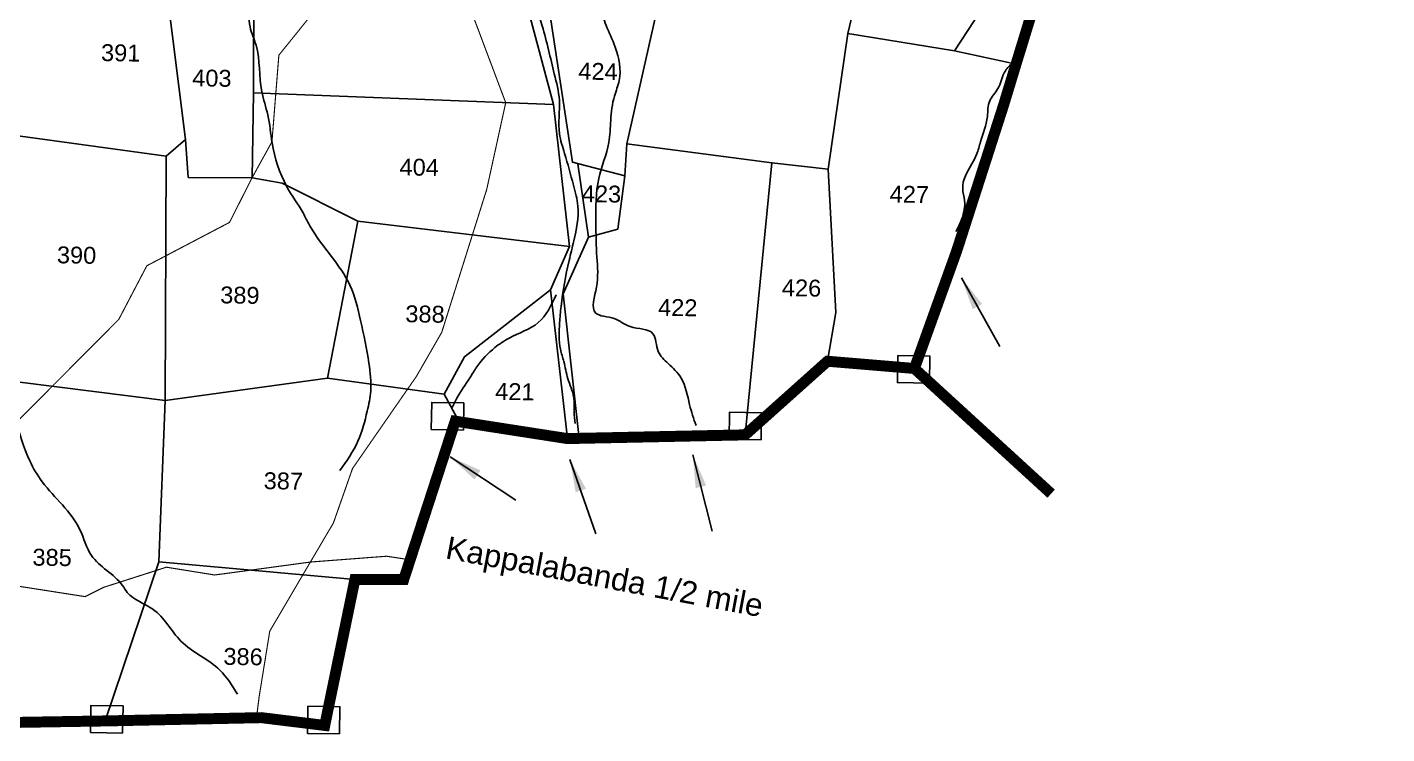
# Model space of a CAD drawing. Header units: feet. Extents: x 793020 to 798207, y 1563925 to 1571484.
# Drawn here: x 795564 to 796803, y 1565218 to 1565862 of the extents above; entities that cross this region are included whole.
import ezdxf
from ezdxf.enums import TextEntityAlignment as Align

# ---------------------------------------------------------------- set-up
doc = ezdxf.new("R2010")
doc.units = ezdxf.units.FT
doc.header["$LTSCALE"] = 15
doc.header["$MEASUREMENT"] = 0
doc.linetypes.add('HIDDEN2', pattern=[0.1875, 0.125, -0.0625])
for name, color, linetype in [('PLOT', 7, 'Continuous'), ('PLOT NO', 7, 'Continuous'), ('ROADS', 6, 'Continuous'), ('TANKS-STREAM', 4, 'Continuous'), ('VILLAGE STONES', 240, 'Continuous')]:
    doc.layers.add(name, color=color, linetype=linetype)
doc.layers.add('VILLAGE BOUNDRY', color=5, linetype='HIDDEN2', lineweight=100)
doc.styles.get("Standard").update_dxf_attribs({"font": 'arial.ttf'})
doc.linetypes.add('DOTS', pattern='A,1e-06,-3,["●",Standard,S=3,R=0,X=-1.25,Y=-1.25],-3', length=6.000001)
doc.dimstyles.get("Standard").update_dxf_attribs({"dimtxt": 0.18, "dimasz": 30, "dimexe": 0.18, "dimexo": 0.0625, "dimgap": 0.09, "dimtad": 0, "dimtih": 1, "dimtoh": 1, "dimdec": 4, "dimzin": 0, "dimdsep": 46, "dimtxsty": 'Standard', "dimcen": 0.09, "dimadec": 0, "dimazin": 0, "dimtfac": 1, "dimtdec": 4, "dimtofl": 0, "dimtmove": 0, "dimatfit": 3, "dimfxl": 1, "dimtolj": 1, "dimtzin": 0, "dimarcsym": 0})

msp = doc.modelspace()

# ---------------------------------------------------------------- linework, layer by layer
at = {"layer": 'PLOT', "lineweight": -2}
for points in [[(796485.6, 1566246.4), (796459.5, 1566177.1), (796396.7, 1566074.7), (796380.2, 1565996.7), (796436.7, 1565951.3), (796445.3, 1565895.6), (796409.4, 1565840.6), (796465.4, 1565828.4)], [(796409.4, 1565840.6), (796312, 1565856.6), (796334.5, 1565951.4), (796300.4, 1565956.2), (796296.4, 1566040), (796296.7, 1566083.8), (796396.7, 1566074.7)], [(795944.4, 1565527.8), (795838.1, 1565542.4), (795865.7, 1565685.5), (795796.6, 1565720.1), (795769.3, 1565725), (795770.6, 1565802.3), (795770.9, 1565902.2), (795753.3, 1565959)], [(795699.5, 1565948.6), (795696.4, 1565928.6), (795690.3, 1565905.1), (795708.6, 1565759.8), (795691.1, 1565744.7), (795524.9, 1565767.6)], [(796005, 1565937.6), (796043.8, 1565791.7), (796058.5, 1565662.3), (796041.3, 1565623), (795962.9, 1565561.9), (795944.4, 1565527.8), (795958.1, 1565502.6)], [(796036.7, 1565901.2), (796061.2, 1565739.1), (796109, 1565726.7), (796110.9, 1565755.8), (796137.8, 1565875.8)], [(796312, 1565856.6), (796294.3, 1565732.8)], [(795770.6, 1565802.3), (796043.8, 1565791.7)], [(795708.6, 1565759.8), (795711.1, 1565725.3), (795769.3, 1565725)], [(795691.1, 1565744.7), (795690.1, 1565521.9), (795838.1, 1565542.4)], [(796110.9, 1565755.8), (796243, 1565738.7), (796218.6, 1565490.7)], [(796066.1, 1565737.8), (796075.7, 1565671), (796102.5, 1565678.3), (796109, 1565726.7)], [(796243, 1565738.7), (796294.3, 1565732.8), (796301.3, 1565602.2), (796293.6, 1565557.8)], [(795865.7, 1565685.5), (796058.5, 1565662.3)], [(796075.7, 1565671), (796052.9, 1565619.1), (796067.3, 1565487.5)], [(796056.7, 1565487.3), (796041.3, 1565623)], [(795690.1, 1565521.9), (795458.7, 1565551.1)], [(795690.1, 1565521.9), (795684.3, 1565375.1), (795635.5, 1565230)], [(795684.3, 1565375.1), (795863, 1565359)]]:
    msp.add_lwpolyline(points, dxfattribs=at)
at = {"layer": 'ROADS', "linetype": 'DOTS', "lineweight": -2, "ltscale": 0.15, "const_width": 1, "elevation": -2.1}
for points in [[(795334.1, 1565299.6), (795398, 1565332), (795426.5, 1565346.4), (795442.9, 1565379.7), (795540.7, 1565488.2), (795647.8, 1565595.9), (795673.4, 1565644.8), (795748.7, 1565684.3), (795769.3, 1565725), (795787.4, 1565757.8), (795793.7, 1565836.7), (795949.3, 1566029.8), (795979.4, 1566089.8), (796047, 1566164.6), (796012.7, 1566212.3), (796032.6, 1566292.6), (796010.7, 1566341.9), (796013.5, 1566371.8)], [(795964.3, 1566059.8), (795959.7, 1565960.5), (795962.1, 1565895.2), (796000.4, 1565793.4), (795983.1, 1565714.4), (795942.1, 1565584.1), (795919.1, 1565544.1), (795884.3, 1565493.9), (795860.8, 1565460), (795843.4, 1565410.4), (795822.4, 1565374.8), (795768.6, 1565367.5), (795735.2, 1565363), (795691.2, 1565370.1), (795634.2, 1565351.8), (795617.1, 1565343.3), (795509.4, 1565360.1), (795473.7, 1565365.7), (795433.1, 1565331.5), (795395, 1565330.5)], [(795822.4, 1565374.8), (795785.4, 1565311.8), (795775.7, 1565251.9), (795773.4, 1565233.5)], [(795822.4, 1565374.8), (795891.9, 1565380.1), (795917.4, 1565376.2)]]:
    msp.add_lwpolyline(points, dxfattribs=at)
at = {"layer": 'TANKS-STREAM', "lineweight": -2}
for points in [[(796406.7, 1566652.8, -2.1), (796406.3, 1566631.5, -2.1), (796399, 1566618, -2.1), (796390.6, 1566601.4, -2.1), (796377.7, 1566583.9, -2.1), (796367.6, 1566556.2, -2.1), (796356.1, 1566535.1, -2.1), (796350.8, 1566516.5, -2.1), (796340.8, 1566494.5, -2.1), (796334, 1566481.4, -2.1), (796325.1, 1566465.4, -2.1), (796310.2, 1566451.4, -2.1), (796297.2, 1566429.9, -2.1), (796286.2, 1566407.3, -2.1), (796266.2, 1566365.1, -2.1), (796259.4, 1566346.4, -2.1), (796250.6, 1566337.5, -2.1), (796243.8, 1566325.4, -2.1), (796227.3, 1566309.7, -2.1), (796221.8, 1566279.5, -2.1), (796221, 1566259.2, -2.1), (796217.5, 1566230.4, -2.1), (796212.2, 1566218.9, -2.1), (796208.4, 1566204.3, -2.1), (796196.1, 1566193.3, -2.1), (796183.6, 1566176.6, -2.1), (796175.3, 1566161, -2.1), (796165.4, 1566142.9, -2.1), (796157.1, 1566133.5, -2.1), (796142.2, 1566117, -2.1), (796119.3, 1566114.3, -2.1), (796101, 1566107.5, -2.1), (796082.1, 1566098.7, -2.1), (796059.9, 1566077.3, -2.1), (796046.1, 1566069.9, -2.1), (796051.9, 1566058.4, -2.1), (796050.6, 1566035.1, -2.1), (796056.2, 1566007.2, -2.1), (796061.9, 1565984.8, -2.1), (796068.8, 1565968, -2.1), (796073.1, 1565955.3, -2.1), (796076.1, 1565916.2, -2.1), (796082.3, 1565893.9, -2.1), (796086.6, 1565880.2, -2.1), (796091.9, 1565863.9, -2.1), (796100.2, 1565844, -2.1), (796103.8, 1565813.6, -2.1), (796099.5, 1565799.5, -2.1), (796096.1, 1565777.3, -2.1), (796094.3, 1565757.1, -2.1), (796085.2, 1565724.3, -2.1), (796082.5, 1565684.4, -2.1), (796083.5, 1565652.5, -2.1), (796083.1, 1565625.2, -2.1), (796082.2, 1565601.9, -2.1), (796099.3, 1565596.6, -2.1), (796113.9, 1565589.3, -2.1), (796134.6, 1565582.9, -2.1), (796139.4, 1565566.6, -2.1), (796148.4, 1565555.8, -2.1), (796160.3, 1565542.5, -2.1), (796168, 1565518.1, -2.1), (796173.8, 1565499.3, -2.1)], [(795577.5, 1566313, -2.1), (795550.1, 1566291.4, -2.1), (795545.4, 1566282, -2.1), (795541.2, 1566269.4, -2.1), (795531.4, 1566248.8, -2.1), (795526.1, 1566232.2, -2.1), (795515.5, 1566213.9, -2.1), (795500, 1566181.4, -2.1), (795491.3, 1566169.3, -2.1), (795486.1, 1566159.1, -2.1), (795460.4, 1566130.6, -2.1), (795454, 1566122.1, -2.1), (795427.4, 1566099.1, -2.1), (795418.1, 1566082.6, -2.1), (795406.6, 1566039.3, -2.1), (795401.8, 1566022.3, -2.1), (795398.1, 1566013.3, -2.1), (795395.7, 1566008.4, -2.1), (795391.6, 1566001.2, -2.1), (795382.8, 1565989.2, -2.1), (795374.5, 1565981.2, -2.1), (795370.4, 1565974.1, -2.1), (795348.3, 1565950.2, -2.1), (795335.4, 1565936.5, -2.1), (795327.1, 1565924.4, -2.1), (795317.5, 1565918.3, -2.1), (795304.1, 1565898.2, -2.1), (795295.8, 1565887.1, -2.1), (795276.5, 1565865.3, -2.1), (795259, 1565840.3, -2.1), (795243, 1565828.8, -2.1), (795237.9, 1565819.9, -2.1), (795233.2, 1565808, -2.1), (795229.3, 1565792.2, -2.1), (795225.4, 1565772.9, -2.1), (795217, 1565755, -2.1), (795214.1, 1565745.1, -2.1), (795206, 1565717.3, -2.1), (795202.1, 1565699.8, -2.1), (795197.9, 1565691.3, -2.1), (795194.1, 1565678.1, -2.1), (795192.9, 1565658.2, -2.1), (795190.6, 1565630.8, -2.1), (795194.9, 1565617.2, -2.1), (795196.4, 1565592.4, -2.1), (795197.9, 1565578.8, -2.1), (795202.4, 1565544.1, -2.1), (795205.7, 1565524.3, -2.1), (795208.2, 1565514.7, -2.1), (795209.3, 1565499.9, -2.1), (795210, 1565485.9, -2.1), (795210.4, 1565453.4, -2.1), (795211.1, 1565439, -2.1), (795210.8, 1565420, -2.1), (795236, 1565415.6, -2.1), (795249.5, 1565410.9, -2.1), (795261.5, 1565404.4, -2.1), (795275.4, 1565396.5, -2.1), (795287.5, 1565387.7, -2.1), (795298.6, 1565379.4, -2.1), (795317.5, 1565376.4, -2.1), (795340.4, 1565367.3, -2.1), (795343.1, 1565365, -2.1), (795360.9, 1565349.4, -2.1), (795381.1, 1565340.5, -2.1), (795396.8, 1565332.6, -2.1), (795415.6, 1565323.3, -2.1), (795427.2, 1565315.4, -2.1), (795431.2, 1565311.3, -2.1), (795435.2, 1565306.7, -2.1), (795443.7, 1565300.7, -2.1), (795455.7, 1565291.1, -2.1), (795459.7, 1565286, -2.1), (795464.6, 1565282.8, -2.1), (795469, 1565279.1, -2.1), (795484.1, 1565259.1, -2.1)], [(796027.5, 1566239.7, -2.1), (796019.9, 1566223.4, -2.1), (796010.9, 1566208.2, -2.1), (796006.8, 1566192.9, -2.1), (795995.5, 1566179.9, -2.1), (795990.7, 1566166.7, -2.1), (795981.5, 1566137, -2.1), (795983.1, 1566125.9, -2.1), (795981.3, 1566102.5, -2.1), (795976.6, 1566088.3, -2.1), (795980.8, 1566066, -2.1), (795986.2, 1566056.1, -2.1), (795988.8, 1566045.3, -2.1), (795995.6, 1566010.3, -2.1), (795999, 1565984.8, -2.1), (796004.1, 1565973.6, -2.1), (796009.5, 1565964.1, -2.1), (796012.9, 1565954, -2.1), (796014, 1565939.7, -2.1), (796019.7, 1565922.8, -2.1), (796023.2, 1565902.9, -2.1), (796033.7, 1565863.4, -2.1), (796044.7, 1565819.7, -2.1), (796049.3, 1565795.7, -2.1), (796049.4, 1565765.1, -2.1), (796054.1, 1565747.2, -2.1), (796062.1, 1565718.1, -2.1), (796066.2, 1565699.1, -2.1), (796062.4, 1565667.4, -2.1), (796058.2, 1565649.6, -2.1), (796050.8, 1565607.7, -2.1), (796049.5, 1565592.7, -2.1), (796050.2, 1565568.7, -2.1), (796053.4, 1565557.5, -2.1), (796057, 1565541.9, -2.1), (796062.4, 1565525.1, -2.1), (796062.7, 1565511.7, -2.1), (796063.7, 1565501.1, -2.1)], [(795489.9, 1566168.3, -2.1), (795493.4, 1566160.2, -2.1), (795533.1, 1566133.4, -2.1), (795554.7, 1566115.6, -2.1), (795584.4, 1566103.5, -2.1), (795603.8, 1566085.7, -2.1), (795623.2, 1566067.2, -2.1), (795649.3, 1566057.3, -2.1), (795670.1, 1566040.2, -2.1), (795686, 1566025.4, -2.1), (795701, 1566005.5, -2.1), (795730.5, 1565982.4, -2.1), (795739.8, 1565972.8, -2.1), (795745.4, 1565959.6, -2.1), (795750.9, 1565939.9, -2.1), (795758, 1565923, -2.1), (795766.3, 1565885.2, -2.1), (795767.4, 1565862.6, -2.1), (795772.9, 1565845.8, -2.1), (795778.1, 1565803.5, -2.1), (795783.6, 1565782.3, -2.1), (795787.6, 1565756.7, -2.1), (795800.8, 1565717.2, -2.1), (795815.7, 1565692.9, -2.1), (795822.8, 1565679.7, -2.1), (795858.5, 1565627, -2.1), (795868.2, 1565594.8, -2.1), (795875.7, 1565556.1, -2.1), (795877.4, 1565530.6, -2.1), (795874.2, 1565512.4, -2.1), (795865.8, 1565484.9, -2.1), (795849.3, 1565458.2, -2.1)], [(795238.2, 1565804.1, -2.1), (795245.6, 1565814.8, -2.1), (795274.4, 1565817.9, -2.1), (795284.4, 1565821.3, -2.1), (795328.5, 1565823.3, -2.1), (795350.3, 1565836.5, -2.1), (795374.7, 1565844.2, -2.1), (795385.5, 1565847.6, -2.1), (795410.8, 1565853.5, -2.1), (795416.2, 1565854.3, -2.1), (795460.9, 1565835.6, -2.1), (795459.5, 1565807.8, -2.1), (795458.9, 1565771, -2.1), (795465.7, 1565744.8, -2.1), (795470.7, 1565716.9, -2.1), (795490.2, 1565640.2, -2.1), (795502.2, 1565605, -2.1), (795520.6, 1565575.1, -2.1), (795508.5, 1565600.9, -2.1), (795539.1, 1565544.7, -2.1), (795553.8, 1565504, -2.1), (795566.7, 1565467, -2.1), (795578.1, 1565447.9, -2.1), (795612.4, 1565404.3, -2.1), (795622.9, 1565380.8, -2.1), (795651.2, 1565353.4, -2.1), (795655.6, 1565347, -2.1), (795678.9, 1565331.9, -2.1), (795704.5, 1565302.8, -2.1), (795740.1, 1565276.1, -2.1), (795755.9, 1565254.3, -2.1)], [(796410.7, 1565675.9, -2.1), (796416.1, 1565687.7, -2.1), (796418.5, 1565704.4, -2.1), (796416.8, 1565715.1, -2.1), (796425.1, 1565737.8, -2.1), (796429.5, 1565746.3, -2.1), (796433.1, 1565757.8, -2.1), (796439.3, 1565780.8, -2.1), (796441.4, 1565795.1, -2.1), (796448.9, 1565806.2, -2.1), (796454.6, 1565820.5, -2.1), (796460.5, 1565828.3, -2.1)], [(796046.5, 1565618.4, -2.1), (796030, 1565593, -2.1), (796003.5, 1565578.9, -2.1), (795990.6, 1565570.2, -2.1), (795974.1, 1565552.7, -2.1), (795967.8, 1565542.7, -2.1), (795955.8, 1565524, -2.1), (795951.2, 1565514.6, -2.1)]]:
    msp.add_spline(points, degree=3, dxfattribs=at)
at = {"layer": 'VILLAGE BOUNDRY', "lineweight": -2, "ltscale": 10, "const_width": 10}
for points in [[(795527.4, 1565228.2), (795635.5, 1565230), (795777.7, 1565233), (795835.5, 1565225.9), (795863, 1565359), (795907.5, 1565359), (795954.4, 1565503.2), (796056.7, 1565487.3), (796218.6, 1565490.7), (796293.6, 1565557.8), (796372.8, 1565551.2), (796411.3, 1565658.2), (796454, 1565791), (796465.3, 1565828.2), (796491.3, 1565913), (796498.3, 1566080.1), (796601.8, 1566231.3), (796755, 1566343.4), (796887.9, 1566241.8)], [(796372.8, 1565551.2), (796497.4, 1565437.1)]]:
    msp.add_lwpolyline(points, dxfattribs=at)
at = {"layer": 'VILLAGE STONES', "lineweight": -2, "elevation": -2.1}
for points in [[(796386.6, 1565537.9), (796357.4, 1565538.3), (796357.8, 1565563), (796387, 1565562.5)], [(795961.8, 1565495.1), (795932.6, 1565495.6), (795933, 1565520.2), (795962.2, 1565519.8)], [(796233.1, 1565486.2), (796203.9, 1565486.6), (796204.3, 1565511.3), (796233.4, 1565510.8)], [(795651.3, 1565219), (795622.1, 1565219.5), (795622.5, 1565244.2), (795651.7, 1565243.7)], [(795848.9, 1565218.3), (795819.7, 1565218.7), (795820.1, 1565243.4), (795849.3, 1565242.9)]]:
    msp.add_lwpolyline(points, close=True, dxfattribs=at)

# ---------------------------------------------------------------- texts
at = {"layer": 'PLOT NO', "lineweight": -2}
for s, p in [('391', (795649.6, 1565838.8, -2.1)), ('403', (795732.7, 1565815.8, -2.1)), ('424', (796084.5, 1565821.9, -2.1)), ('404', (795921.6, 1565734.6, -2.1)), ('423', (796087.7, 1565710.3, -2.1)), ('427', (796368.2, 1565709.9, -2.1)), ('390', (795609.4, 1565654.5, -2.1)), ('389', (795758.2, 1565618, -2.1)), ('426', (796270, 1565624.6, -2.1)), ('388', (795926.9, 1565600.8, -2.1)), ('422', (796157.2, 1565606.7, -2.1)), ('421', (796008.8, 1565530.1, -2.1)), ('387', (795797.8, 1565448.7, -2.1)), ('385', (795587.1, 1565379, -2.1)), ('386', (795761.1, 1565288.6, -2.1))]:
    msp.add_text(s, height=15.38, rotation=359.0965, dxfattribs=at).set_placement(p, align=Align.MIDDLE_CENTER)
msp.add_text('Kappalabanda 1/2 mile', height=20.509, rotation=349.4394, dxfattribs=at).set_placement((795944.6, 1565378.3, -2.1))

# ---------------------------------------------------------------- leaders
at = {"layer": 'PLOT NO', "color": 5, "lineweight": -2}
for points in [[(796415.6, 1565633.8, -2.1), (796450.6, 1565571.1, -2.1)], [(796170.9, 1565472.4, -2.1), (796188.5, 1565402.8, -2.1)], [(795949.7, 1565470.7, -2.1), (796009.6, 1565431.2, -2.1)], [(796058.9, 1565468.3, -2.1), (796082.6, 1565400.6, -2.1)]]:
    msp.add_leader(points, dimstyle='Standard', override={"dimgap": 0.09, "dimtad": 0}, dxfattribs=at)

doc.saveas('drawing.dxf')
